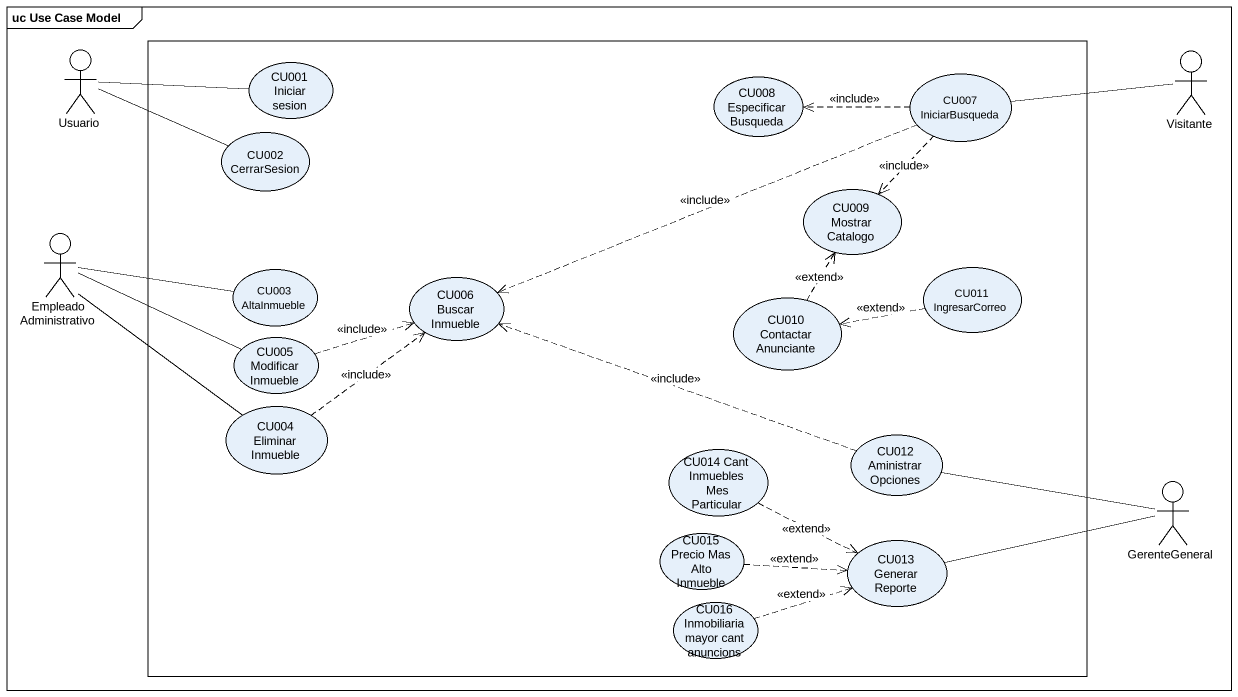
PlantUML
@startuml
mainframe uc Use Case Model
actor Usuario
rectangle " " as rectangle1 {
  usecase "CU001 Iniciar sesion" as CU001_Iniciar_sesion
  usecase "CU008 Especificar Busqueda" as CU008_Especificar_Busqueda
  usecase "CU007 IniciarBusqueda" as CU007_IniciarBusqueda
  usecase "CU002 CerrarSesion" as CU002_CerrarSesion
  usecase "CU009 Mostrar Catalogo" as CU009_Mostrar_Catalogo
  usecase "CU003 AltaInmueble" as CU003_AltaInmueble
  usecase "CU006 Buscar Inmueble" as CU006_Buscar_Inmueble
  usecase "CU011 IngresarCorreo" as CU011_IngresarCorreo
  usecase "CU005 Modificar Inmueble" as CU005_Modificar_Inmueble
  usecase "CU010 Contactar Anunciante" as CU010_Contactar_Anunciante
  usecase "CU004 Eliminar Inmueble" as CU004_Eliminar_Inmueble
  usecase "CU012 Aministrar Opciones" as CU012_Aministrar_Opciones
  usecase "CU014 Cant Inmuebles Mes Particular" as CU014_Cant_Inmuebles_Mes
  usecase "CU015 Precio Mas Alto Inmueble" as CU015_Precio_Mas_Alto
  usecase "CU013 Generar Reporte" as CU013_Generar_Reporte
  usecase "CU016 Inmobiliaria mayor cant anuncions" as CU016_Inmobiliaria_mayor
}
actor Visitante
actor EmpleadoAdministrativo
actor GerenteGeneral
Usuario -right- CU001_Iniciar_sesion
Usuario -right- CU002_CerrarSesion
CU007_IniciarBusqueda .left.> CU008_Especificar_Busqueda : <<include>>
CU007_IniciarBusqueda ..> CU009_Mostrar_Catalogo : <<include>>
CU007_IniciarBusqueda .left.> CU006_Buscar_Inmueble : <<include>>
Visitante -left- CU007_IniciarBusqueda
EmpleadoAdministrativo -right- CU003_AltaInmueble
EmpleadoAdministrativo -right- CU005_Modificar_Inmueble
EmpleadoAdministrativo -- CU004_Eliminar_Inmueble
CU011_IngresarCorreo .left.> CU010_Contactar_Anunciante : <<extend>>
CU005_Modificar_Inmueble .right.> CU006_Buscar_Inmueble : <<include>>
CU010_Contactar_Anunciante .up.> CU009_Mostrar_Catalogo : <<extend>>
CU004_Eliminar_Inmueble .up.> CU006_Buscar_Inmueble : <<include>>
CU012_Aministrar_Opciones .left.> CU006_Buscar_Inmueble : <<include>>
CU014_Cant_Inmuebles_Mes .right.> CU013_Generar_Reporte : <<extend>>
GerenteGeneral -left- CU012_Aministrar_Opciones
GerenteGeneral -left- CU013_Generar_Reporte
CU015_Precio_Mas_Alto .right.> CU013_Generar_Reporte : <<extend>>
CU016_Inmobiliaria_mayor .right.> CU013_Generar_Reporte : <<extend>>
@enduml
